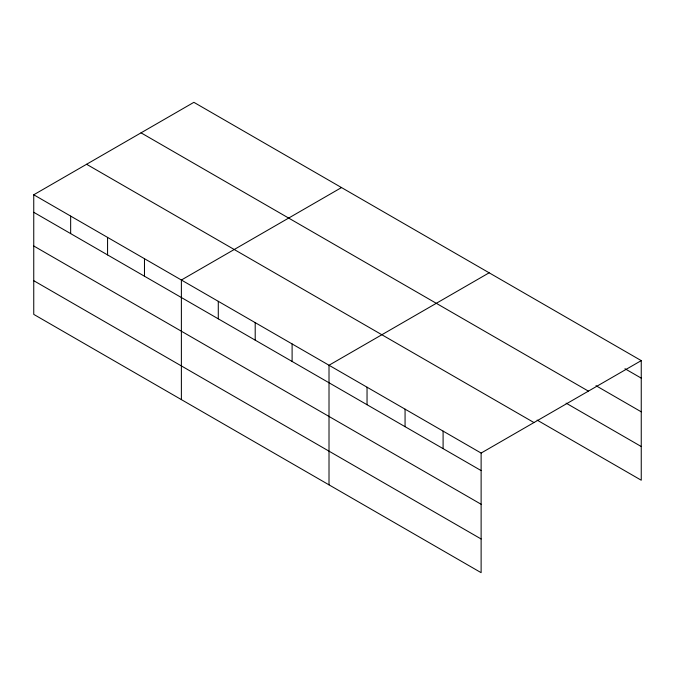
<?xml version="1.0" encoding="UTF-8"?>
<svg xmlns="http://www.w3.org/2000/svg" width="675" height="675" viewBox="0 0 675 675"><rect width="100%" height="100%" fill="white"/><g stroke="black" fill="none" stroke-linecap="round" stroke-linejoin="round"><path stroke-width="1.01" d="M33.75 194.78L481.123 453.068L481.123 572.67L33.75 314.381L33.75 194.78L193.877 102.33L641.25 360.619L641.25 480.22L537.131 420.103M341.508 187.566L181.381 280.015L181.381 399.617M489.147 272.801L329.012 365.251L329.012 484.852M481.123 453.068L641.25 360.619M624.949 368.727L641.25 378.135M595.983 385.687L641.25 411.826M141.033 132.84L588.406 391.129M566.106 403.144L641.25 446.529M86.594 164.278L533.967 422.558M33.75 212.296L481.123 470.585M33.75 245.987L481.123 504.267M33.75 280.69L481.123 538.979M443.095 431.114L443.095 448.63M405.067 409.16L405.067 426.676M367.04 387.205L367.04 404.722M292.106 343.946L292.106 361.454M255.201 322.633L255.201 340.149M218.287 301.328L218.287 318.845M144.475 258.711L144.475 276.227M107.57 237.398L107.57 254.914M70.656 216.093L70.656 233.609"/></g></svg>
